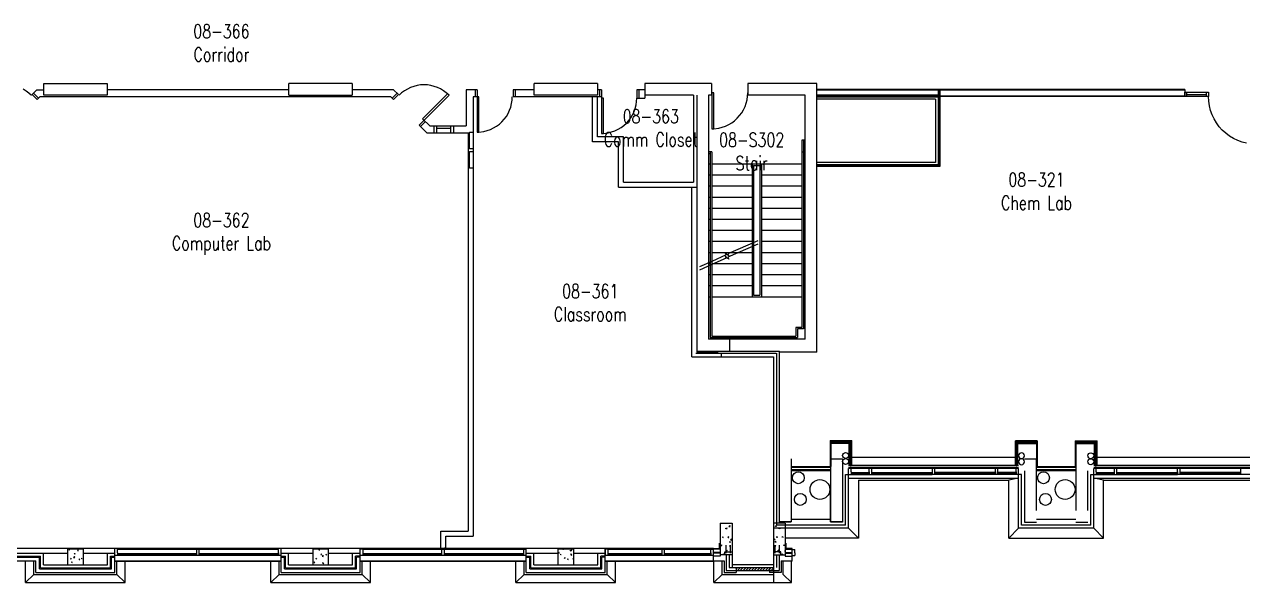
# Model space of a CAD drawing. Extents: x 11182 to 734459, y -1391328 to 152085.
# Drawn here: x 392811 to 423618, y -839649 to -825526 of the extents above; entities that cross this region are included whole.
import ezdxf
from ezdxf.enums import TextEntityAlignment as Align

# ---------------------------------------------------------------- set-up
doc = ezdxf.new("R2010")
doc.units = 0
doc.header["$LTSCALE"] = 500
doc.header["$MEASUREMENT"] = 0
for name, color, linetype in [('0_room_data', 7, 'CONTINUOUS'), ('1_Wall_Exist', 251, 'CONTINUOUS'), ('3_Text', 7, 'CONTINUOUS')]:
    doc.layers.add(name, color=color, linetype=linetype)
doc.styles.add('1_200', font='simplex.shx', dxfattribs={"width": 0.75, "height": 460})

# ---------------------------------------------------------------- blocks, each defined once
blk = doc.blocks.new('room_data')
at = {"layer": '3_Text', "style": '1_200', "width": 0.75}
for tag, p in [('ROOMNUM', (0, 0)), ('ROOMUSE', (0, -575))]:
    blk.add_attdef(tag, text='', height=345, dxfattribs=at).set_placement(p, align=Align.MIDDLE_CENTER)

msp = doc.modelspace()

# ---------------------------------------------------------------- linework, layer by layer
at = {"layer": '1_Wall_Exist'}
for p, q in [((393302, -827020), (394902, -827020)), ((393302, -827320), (393302, -827020)), ((394902, -827020), (394902, -827320)), ((401102, -827020), (399502, -827020)), ((399502, -827320), (399502, -827020)), ((401102, -827020), (401102, -827320)), ((402575, -827124), (402496, -827162)), ((402658, -827095), (402575, -827124)), ((402743, -827073), (402658, -827095)), ((402829, -827060), (402743, -827073)), ((402917, -827056), (402829, -827060)), ((403005, -827060), (402917, -827056)), ((403092, -827073), (403005, -827060)), ((403176, -827094), (403092, -827073)), ((403259, -827124), (403176, -827094)), ((403338, -827161), (403259, -827124)), ((405702, -827320), (405702, -827020)), ((407302, -827020), (405702, -827020)), ((407302, -827020), (407302, -827320)), ((408503, -827020), (408503, -827392)), ((410189, -827020), (408503, -827020)), ((410189, -827020), (410189, -827320)), ((412852, -827020), (411103, -827020)), ((411103, -827020), (411103, -827320)), ((412852, -833815), (412852, -827020)), ((392780, -827161), (392855, -827206)), ((392855, -827206), (392925, -827258)), ((392925, -827258), (392991, -827317)), ((393006, -827301), (393129, -827179)), ((393006, -827301), (393132, -827427)), ((393041, -827266), (393167, -827392)), ((393129, -827179), (393302, -827179)), ((393132, -827427), (393201, -827358)), ((402075, -827358), (393201, -827358)), ((394902, -827320), (393302, -827320)), ((399502, -827180), (394902, -827180)), ((399502, -827320), (401102, -827320)), ((402147, -827180), (401102, -827180)), ((402144, -827428), (402074, -827358)), ((402235, -827267), (402109, -827393)), ((402270, -827302), (402144, -827428)), ((402270, -827302), (402147, -827180)), ((402350, -827259), (402285, -827318)), ((402421, -827207), (402350, -827259)), ((402496, -827162), (402421, -827207)), ((403549, -827317), (402791, -828075)), ((403514, -827282), (402882, -827914)), ((403413, -827206), (403338, -827161)), ((403514, -827282), (403413, -827206)), ((403549, -827317), (403514, -827282)), ((404257, -827180), (403979, -827180)), ((403979, -827180), (403979, -828095)), ((404157, -827358), (404157, -838475)), ((404306, -827358), (404157, -827358)), ((404207, -827180), (404207, -827358)), ((404257, -827180), (404257, -828251)), ((404306, -828251), (404306, -827358)), ((405133, -827532), (405145, -827445)), ((405145, -827445), (405150, -827358)), ((405702, -827180), (405172, -827180)), ((405172, -827180), (405172, -827358)), ((407403, -827358), (405172, -827358)), ((405222, -827180), (405222, -827358)), ((407302, -827320), (405702, -827320)), ((407179, -828497), (407179, -827358)), ((407403, -827180), (407302, -827180)), ((407303, -828373), (407303, -827358)), ((407353, -827180), (407353, -827358)), ((407403, -827180), (407403, -828285)), ((407452, -827392), (407403, -827392)), ((407452, -828285), (407452, -827392)), ((408291, -827479), (408296, -827392)), ((408296, -827392), (408503, -827392)), ((408297, -827180), (408297, -827397)), ((408503, -827180), (408297, -827180)), ((408347, -827180), (408347, -827397)), ((409735, -827320), (408503, -827320)), ((409735, -827320), (409735, -829520)), ((409812, -827320), (409812, -833815)), ((410112, -827320), (410112, -833490)), ((410189, -827320), (410112, -827320)), ((410191, -827257), (410191, -828171)), ((410242, -827257), (410191, -827257)), ((410242, -828171), (410242, -827257)), ((411065, -827522), (411087, -827435)), ((411087, -827435), (411100, -827346)), ((411100, -827346), (411105, -827257)), ((412552, -827320), (411103, -827320)), ((412552, -833490), (412552, -827320)), ((422152, -827177), (412852, -827177)), ((422152, -827190), (412852, -827190)), ((415916, -827315), (412852, -827315)), ((415916, -827331), (412852, -827331)), ((422152, -827342), (412852, -827342)), ((422152, -827355), (412852, -827355)), ((412852, -827356), (415916, -827356)), ((415852, -827420), (412852, -827420)), ((415852, -827420), (415852, -829020)), ((415916, -827177), (415916, -829084)), ((415941, -827177), (415941, -829109)), ((415957, -827177), (415957, -829125)), ((422152, -827177), (422152, -827355)), ((422152, -827241), (422202, -827241)), ((422152, -827355), (422152, -827241)), ((422202, -827355), (422152, -827355)), ((422202, -827241), (422202, -827355)), ((422202, -827241), (422702, -827241)), ((422202, -827298), (422702, -827298)), ((422702, -827355), (422202, -827355)), ((422702, -827241), (422752, -827241)), ((422702, -827355), (422702, -827241)), ((422752, -827355), (422702, -827355)), ((422752, -827241), (422752, -827355)), ((422759, -827472), (422752, -827355)), ((405044, -827779), (405082, -827699)), ((405082, -827699), (405111, -827617)), ((405111, -827617), (405133, -827532)), ((408190, -827813), (408228, -827733)), ((408228, -827733), (408257, -827651)), ((408257, -827651), (408279, -827566)), ((408279, -827566), (408291, -827479)), ((410897, -827836), (410951, -827765)), ((410951, -827765), (410997, -827688)), ((410997, -827688), (411035, -827606)), ((411035, -827606), (411065, -827522)), ((422776, -827589), (422759, -827472)), ((422805, -827703), (422776, -827589)), ((422844, -827814), (422805, -827703)), ((402989, -828273), (402791, -828075)), ((402953, -827985), (402827, -828111)), ((402882, -827914), (403062, -828095)), ((404753, -828101), (404823, -828048)), ((404823, -828048), (404888, -827990)), ((404888, -827990), (404947, -827924)), ((404947, -827924), (404999, -827854)), ((404999, -827854), (405044, -827779)), ((407969, -828082), (408034, -828024)), ((408034, -828024), (408093, -827958)), ((408093, -827958), (408145, -827888)), ((408145, -827888), (408190, -827813)), ((410541, -828101), (410622, -828063)), ((410622, -828063), (410699, -828017)), ((410699, -828017), (410770, -827963)), ((410770, -827963), (410837, -827903)), ((410837, -827903), (410897, -827836)), ((422895, -827920), (422844, -827814)), ((422955, -828021), (422895, -827920)), ((423025, -828116), (422955, -828021)), ((402989, -828273), (404034, -828273)), ((403062, -828095), (403979, -828095)), ((403162, -828095), (403162, -828273)), ((403237, -828095), (403237, -828273)), ((403587, -828157), (403237, -828157)), ((403587, -828095), (403587, -828273)), ((403662, -828095), (403662, -828273)), ((404033, -828273), (404033, -838351)), ((404071, -828253), (404157, -828253)), ((404071, -828673), (404071, -828253)), ((404157, -828253), (404157, -828673)), ((404257, -828251), (404306, -828251)), ((404306, -828251), (404431, -828234)), ((404431, -828234), (404516, -828213)), ((404516, -828213), (404599, -828183)), ((404599, -828183), (404678, -828146)), ((404678, -828146), (404753, -828101)), ((407962, -828373), (407303, -828373)), ((407403, -828285), (407452, -828285)), ((407452, -828285), (407577, -828268)), ((407577, -828268), (407662, -828247)), ((407662, -828247), (407745, -828217)), ((407745, -828217), (407824, -828180)), ((407824, -828180), (407899, -828135)), ((407899, -828135), (407969, -828082)), ((407962, -829520), (407962, -828373)), ((410191, -828171), (410242, -828171)), ((410242, -828171), (410369, -828153)), ((410369, -828153), (410456, -828131)), ((410456, -828131), (410541, -828101)), ((423104, -828203), (423025, -828116)), ((423192, -828282), (423104, -828203)), ((423286, -828352), (423192, -828282)), ((423386, -828413), (423286, -828352)), ((404157, -828673), (404071, -828673)), ((407838, -828497), (407179, -828497)), ((407838, -829644), (407838, -828497)), ((412472, -828455), (412472, -833191)), ((412552, -828455), (412472, -828455)), ((412512, -828455), (412512, -833231)), ((412512, -828495), (412552, -828495)), ((423493, -828463), (423386, -828413)), ((423604, -828503), (423493, -828463)), ((423718, -828531), (423604, -828503)), ((404071, -828742), (404157, -828742)), ((404071, -829163), (404071, -828742)), ((404157, -828742), (404157, -829163)), ((410192, -828755), (410112, -828755)), ((410112, -828795), (410152, -828795)), ((410152, -828755), (410152, -833450)), ((410192, -828755), (410192, -833410)), ((412472, -828755), (412512, -828755)), ((404157, -829163), (404071, -829163)), ((410112, -829055), (410152, -829055)), ((410192, -829055), (412472, -829055)), ((411212, -829055), (411212, -832415)), ((411252, -829095), (411252, -832375)), ((411252, -829095), (411412, -829095)), ((411412, -829095), (411412, -832375)), ((411452, -829055), (411452, -832415)), ((412512, -829055), (412552, -829055)), ((415852, -829020), (412852, -829020)), ((415916, -829084), (412852, -829084)), ((415941, -829109), (412852, -829109)), ((415957, -829125), (412852, -829125)), ((407962, -829520), (409735, -829520)), ((410112, -829335), (410152, -829335)), ((410112, -829615), (410152, -829615)), ((410192, -829335), (411212, -829335)), ((410192, -829615), (411212, -829615)), ((411452, -829335), (412472, -829335)), ((411452, -829615), (412472, -829615)), ((412512, -829335), (412552, -829335)), ((412512, -829615), (412552, -829615)), ((407838, -829644), (409812, -829644)), ((409687, -833940), (409687, -829644)), ((410112, -829895), (410152, -829895)), ((410192, -829895), (411212, -829895)), ((411452, -829895), (412472, -829895)), ((412512, -829895), (412552, -829895)), ((410112, -830175), (410152, -830175)), ((410192, -830175), (411212, -830175)), ((411452, -830175), (412472, -830175)), ((412512, -830175), (412552, -830175)), ((410112, -830455), (410152, -830455)), ((410192, -830455), (411212, -830455)), ((411452, -830455), (412472, -830455)), ((412512, -830455), (412552, -830455)), ((410112, -830735), (410152, -830735)), ((410192, -830735), (411212, -830735)), ((411452, -830735), (412472, -830735)), ((412512, -830735), (412552, -830735)), ((410112, -831015), (410152, -831015)), ((410192, -831015), (411212, -831015)), ((411358, -831005), (410603, -831332)), ((411358, -831087), (410603, -831415)), ((411452, -831015), (412472, -831015)), ((412512, -831015), (412552, -831015)), ((410112, -831295), (410152, -831295)), ((410192, -831295), (411212, -831295)), ((410555, -831360), (410192, -831522)), ((410555, -831443), (410192, -831605)), ((410628, -831381), (410533, -831314)), ((410533, -831314), (410555, -831360)), ((410628, -831464), (410533, -831397)), ((410533, -831397), (410555, -831443)), ((410603, -831332), (410628, -831381)), ((410603, -831415), (410628, -831464)), ((411452, -831295), (412472, -831295)), ((412512, -831295), (412552, -831295)), ((410192, -831522), (409887, -831658)), ((410192, -831605), (409887, -831741)), ((410112, -831575), (410152, -831575)), ((410192, -831575), (411212, -831575)), ((411454, -831575), (412472, -831575)), ((412512, -831575), (412552, -831575)), ((410112, -831855), (410152, -831855)), ((410192, -831855), (411212, -831855)), ((411452, -831855), (412472, -831855)), ((412512, -831855), (412552, -831855)), ((410112, -832135), (410152, -832135)), ((410192, -832135), (411212, -832135)), ((411252, -832375), (411412, -832375)), ((411452, -832135), (412472, -832135)), ((412512, -832135), (412552, -832135)), ((410112, -832415), (410152, -832415)), ((410192, -832415), (412472, -832415)), ((412512, -832415), (412552, -832415)), ((412321, -833191), (412321, -833410)), ((412472, -833191), (412321, -833191)), ((412361, -833231), (412361, -833450)), ((412512, -833231), (412361, -833231)), ((412552, -833490), (410112, -833490)), ((410152, -833450), (412361, -833450)), ((410192, -833410), (412321, -833410)), ((410652, -833790), (410652, -833490)), ((409787, -833840), (411822, -833840)), ((409812, -833790), (411906, -833790)), ((410353, -833815), (409812, -833815)), ((410437, -833940), (410437, -833840)), ((411827, -833840), (411827, -838197)), ((411902, -833790), (411902, -838122)), ((411915, -833815), (411904, -833803)), ((412852, -833815), (411904, -833815)), ((411906, -833790), (411906, -833790)), ((409687, -833940), (411752, -833940)), ((411752, -833940), (411752, -839649)), ((413184, -836056), (413735, -836056)), ((413184, -836056), (413184, -836710)), ((413203, -836075), (413716, -836075)), ((413203, -836075), (413203, -836710)), ((413203, -836097), (413203, -836075)), ((413244, -836075), (413203, -836075)), ((413205, -836094), (413205, -836077)), ((413241, -836077), (413205, -836077)), ((413241, -836094), (413241, -836077)), ((413244, -836097), (413244, -836075)), ((413675, -836097), (413675, -836075)), ((413716, -836075), (413675, -836075)), ((413677, -836094), (413677, -836077)), ((413713, -836077), (413677, -836077)), ((413713, -836094), (413713, -836077)), ((413716, -836683), (413716, -836075)), ((413716, -836138), (413716, -836075)), ((413735, -836683), (413735, -836056)), ((418422, -836062), (417870, -836062)), ((417870, -836690), (417870, -836062)), ((417889, -836690), (417889, -836081)), ((418403, -836081), (417889, -836081)), ((417889, -836144), (417889, -836081)), ((417931, -836081), (417889, -836081)), ((417892, -836100), (417892, -836084)), ((417928, -836084), (417892, -836084)), ((417928, -836100), (417928, -836084)), ((417931, -836103), (417931, -836081)), ((418403, -836081), (418361, -836081)), ((418361, -836103), (418361, -836081)), ((418400, -836084), (418364, -836084)), ((418364, -836100), (418364, -836084)), ((418400, -836100), (418400, -836084)), ((418403, -836081), (418403, -836717)), ((418403, -836103), (418403, -836081)), ((418422, -836062), (418422, -836717)), ((419384, -836062), (419935, -836062)), ((419384, -836062), (419384, -836717)), ((419403, -836081), (419916, -836081)), ((419403, -836081), (419403, -836717)), ((419403, -836103), (419403, -836081)), ((419444, -836081), (419403, -836081)), ((419405, -836100), (419405, -836084)), ((419441, -836084), (419405, -836084)), ((419441, -836100), (419441, -836084)), ((419444, -836103), (419444, -836081)), ((419875, -836103), (419875, -836081)), ((419916, -836081), (419875, -836081)), ((419877, -836100), (419877, -836084)), ((419913, -836084), (419877, -836084)), ((419913, -836100), (419913, -836084)), ((419916, -836690), (419916, -836081)), ((419916, -836144), (419916, -836081)), ((419935, -836690), (419935, -836062)), ((413212, -836097), (413203, -836097)), ((413203, -836119), (413694, -836119)), ((413209, -836094), (413205, -836094)), ((413209, -836090), (413209, -836094)), ((413212, -836090), (413209, -836090)), ((413212, -836090), (413212, -836097)), ((413212, -836097), (413694, -836097)), ((413234, -836090), (413234, -836097)), ((413237, -836090), (413234, -836090)), ((413234, -836097), (413244, -836097)), ((413237, -836090), (413237, -836094)), ((413237, -836094), (413241, -836094)), ((413672, -836683), (413672, -836097)), ((413684, -836097), (413675, -836097)), ((413681, -836094), (413677, -836094)), ((413684, -836090), (413681, -836090)), ((413681, -836090), (413681, -836094)), ((413684, -836090), (413684, -836097)), ((413694, -836683), (413694, -836097)), ((413694, -836106), (413694, -836097)), ((413694, -836097), (413716, -836097)), ((413701, -836106), (413694, -836106)), ((413694, -836129), (413694, -836138)), ((413701, -836129), (413694, -836129)), ((413694, -836138), (413716, -836138)), ((413696, -836100), (413713, -836100)), ((413696, -836104), (413696, -836100)), ((413701, -836104), (413696, -836104)), ((413696, -836131), (413696, -836135)), ((413701, -836131), (413696, -836131)), ((413696, -836135), (413713, -836135)), ((413701, -836106), (413701, -836104)), ((413701, -836131), (413701, -836129)), ((413706, -836090), (413706, -836097)), ((413709, -836090), (413706, -836090)), ((413709, -836090), (413709, -836094)), ((413709, -836094), (413713, -836094)), ((413713, -836135), (413713, -836100)), ((417911, -836103), (417889, -836103)), ((417889, -836125), (418403, -836125)), ((417911, -836144), (417889, -836144)), ((417896, -836100), (417892, -836100)), ((417909, -836106), (417892, -836106)), ((417892, -836142), (417892, -836106)), ((417909, -836142), (417892, -836142)), ((417899, -836096), (417896, -836096)), ((417896, -836096), (417896, -836100)), ((417899, -836096), (417899, -836103)), ((417899, -836103), (418393, -836103)), ((417904, -836110), (417909, -836110)), ((417904, -836113), (417904, -836110)), ((417904, -836113), (417911, -836113)), ((417904, -836135), (417911, -836135)), ((417904, -836138), (417904, -836135)), ((417904, -836138), (417909, -836138)), ((417909, -836110), (417909, -836106)), ((417909, -836138), (417909, -836142)), ((417911, -836690), (417911, -836103)), ((417911, -836113), (417911, -836103)), ((417911, -836135), (417911, -836144)), ((417921, -836096), (417921, -836103)), ((417924, -836096), (417921, -836096)), ((417921, -836103), (417931, -836103)), ((417924, -836096), (417924, -836100)), ((417924, -836100), (417928, -836100)), ((417933, -836690), (417933, -836103)), ((418371, -836103), (418361, -836103)), ((418368, -836100), (418364, -836100)), ((418368, -836096), (418368, -836100)), ((418371, -836096), (418368, -836096)), ((418371, -836096), (418371, -836103)), ((418393, -836096), (418393, -836103)), ((418396, -836096), (418393, -836096)), ((418393, -836103), (418403, -836103)), ((418396, -836096), (418396, -836100)), ((418396, -836100), (418400, -836100)), ((419412, -836103), (419403, -836103)), ((419403, -836125), (419894, -836125)), ((419409, -836100), (419405, -836100)), ((419409, -836096), (419409, -836100)), ((419412, -836096), (419409, -836096)), ((419412, -836096), (419412, -836103)), ((419412, -836103), (419894, -836103)), ((419434, -836096), (419434, -836103)), ((419437, -836096), (419434, -836096)), ((419434, -836103), (419444, -836103)), ((419437, -836096), (419437, -836100)), ((419437, -836100), (419441, -836100)), ((419872, -836690), (419872, -836103)), ((419884, -836103), (419875, -836103)), ((419881, -836100), (419877, -836100)), ((419881, -836096), (419881, -836100)), ((419884, -836096), (419881, -836096)), ((419884, -836096), (419884, -836103)), ((419894, -836690), (419894, -836103)), ((419894, -836103), (419916, -836103)), ((419894, -836113), (419894, -836103)), ((419901, -836113), (419894, -836113)), ((419894, -836135), (419894, -836144)), ((419901, -836135), (419894, -836135)), ((419894, -836144), (419916, -836144)), ((419896, -836106), (419913, -836106)), ((419896, -836110), (419896, -836106)), ((419901, -836110), (419896, -836110)), ((419901, -836138), (419896, -836138)), ((419896, -836138), (419896, -836142)), ((419896, -836142), (419913, -836142)), ((419901, -836113), (419901, -836110)), ((419901, -836138), (419901, -836135)), ((419906, -836096), (419906, -836103)), ((419909, -836096), (419906, -836096)), ((419909, -836096), (419909, -836100)), ((419909, -836100), (419913, -836100)), ((419913, -836142), (419913, -836106)), ((412203, -836515), (412203, -838108)), ((413199, -838110), (413202, -836515)), ((413202, -838122), (413202, -836515)), ((413202, -836515), (413502, -836515)), ((413502, -836522), (413202, -836522)), ((413502, -836515), (413499, -838110)), ((413502, -836522), (413502, -838122)), ((413652, -836676), (417952, -836676)), ((413694, -836642), (413716, -836642)), ((413694, -836652), (413694, -836642)), ((413701, -836652), (413694, -836652)), ((413694, -836674), (413694, -836683)), ((413701, -836674), (413694, -836674)), ((413694, -836683), (413716, -836683)), ((413696, -836645), (413713, -836645)), ((413696, -836649), (413696, -836645)), ((413701, -836649), (413696, -836649)), ((413701, -836676), (413696, -836676)), ((413696, -836676), (413696, -836681)), ((413696, -836681), (413713, -836681)), ((413701, -836652), (413701, -836649)), ((413701, -836676), (413701, -836674)), ((413713, -836681), (413713, -836645)), ((413716, -836683), (413716, -836642)), ((413735, -836478), (417870, -836478)), ((417911, -836648), (417889, -836648)), ((417889, -836690), (417889, -836648)), ((417911, -836690), (417889, -836690)), ((417909, -836651), (417892, -836651)), ((417892, -836687), (417892, -836651)), ((417909, -836687), (417892, -836687)), ((417904, -836658), (417904, -836655)), ((417904, -836655), (417909, -836655)), ((417904, -836658), (417911, -836658)), ((417904, -836680), (417911, -836680)), ((417904, -836683), (417904, -836680)), ((417904, -836683), (417909, -836683)), ((417909, -836655), (417909, -836651)), ((417909, -836683), (417909, -836687)), ((417911, -836658), (417911, -836648)), ((417911, -836680), (417911, -836690)), ((418402, -836522), (418102, -836522)), ((418402, -837822), (418402, -836522)), ((419402, -836522), (419402, -837822)), ((419852, -836676), (424152, -836676)), ((419894, -836658), (419894, -836648)), ((419894, -836648), (419916, -836648)), ((419901, -836658), (419894, -836658)), ((419901, -836680), (419894, -836680)), ((419894, -836680), (419894, -836690)), ((419894, -836690), (419916, -836690)), ((419896, -836651), (419913, -836651)), ((419896, -836655), (419896, -836651)), ((419901, -836655), (419896, -836655)), ((419901, -836683), (419896, -836683)), ((419896, -836683), (419896, -836687)), ((419896, -836687), (419913, -836687)), ((419901, -836658), (419901, -836655)), ((419901, -836683), (419901, -836680)), ((419913, -836687), (419913, -836651)), ((419916, -836690), (419916, -836648)), ((419935, -836478), (424070, -836478)), ((413202, -836717), (412202, -836717)), ((413202, -836733), (412202, -836733)), ((413202, -836797), (412202, -836797)), ((413202, -836822), (412202, -836822)), ((413577, -838197), (413577, -836912)), ((413577, -836912), (415768, -836912)), ((417952, -836733), (413652, -836733)), ((413652, -838272), (413652, -836760)), ((415771, -836760), (413652, -836760)), ((413652, -837010), (417952, -837010)), ((413716, -836849), (413716, -836760)), ((413716, -836849), (413718, -836849)), ((413716, -836862), (414171, -836862)), ((413716, -836887), (414171, -836887)), ((413718, -836849), (413718, -836912)), ((413718, -836849), (413721, -836862)), ((413721, -836887), (413718, -836900)), ((414171, -836849), (414169, -836862)), ((414169, -836887), (414171, -836900)), ((414171, -836849), (414171, -836912)), ((414174, -836849), (414171, -836849)), ((414174, -836849), (414174, -836760)), ((414237, -836912), (414237, -836760)), ((414237, -836862), (415768, -836862)), ((414237, -836887), (415768, -836887)), ((415768, -836849), (415766, -836862)), ((415766, -836887), (415768, -836900)), ((415768, -836849), (415768, -836912)), ((415771, -836849), (415768, -836849)), ((415834, -836912), (415768, -836912)), ((417952, -836760), (415771, -836760)), ((415771, -836849), (415771, -836760)), ((415834, -836912), (415834, -836760)), ((417365, -836862), (415837, -836862)), ((417365, -836887), (415837, -836887)), ((418027, -836912), (415837, -836912)), ((417365, -836849), (417363, -836862)), ((417363, -836887), (417365, -836900)), ((417365, -836849), (417365, -836912)), ((417368, -836849), (417365, -836849)), ((417368, -836849), (417368, -836760)), ((417431, -836912), (417431, -836760)), ((417887, -836862), (417431, -836862)), ((417887, -836887), (417431, -836887)), ((417952, -837010), (417702, -837060)), ((417887, -836849), (417884, -836862)), ((417884, -836887), (417887, -836900)), ((417887, -836849), (417887, -836912)), ((417889, -836849), (417887, -836849)), ((417889, -836849), (417889, -836760)), ((417952, -838272), (417952, -836760)), ((418027, -838197), (418027, -836912)), ((418102, -836822), (418102, -838122)), ((419402, -836717), (418402, -836717)), ((419402, -836733), (418402, -836733)), ((419402, -836797), (418402, -836797)), ((419402, -836822), (418402, -836822)), ((419702, -837822), (419702, -836822)), ((419777, -838197), (419777, -836912)), ((419777, -836912), (421968, -836912)), ((424152, -836733), (419852, -836733)), ((419852, -838272), (419852, -836760)), ((421971, -836760), (419852, -836760)), ((420102, -837060), (419852, -837010)), ((419852, -837010), (424152, -837010)), ((419916, -836849), (419916, -836760)), ((419916, -836849), (419918, -836849)), ((419916, -836862), (420371, -836862)), ((419916, -836887), (420371, -836887)), ((419918, -836849), (419918, -836912)), ((419918, -836849), (419921, -836862)), ((419921, -836887), (419918, -836900)), ((420371, -836849), (420369, -836862)), ((420369, -836887), (420371, -836900)), ((420371, -836849), (420371, -836912)), ((420374, -836849), (420371, -836849)), ((420374, -836849), (420374, -836760)), ((420437, -836912), (420437, -836760)), ((420437, -836862), (421968, -836862)), ((420437, -836887), (421968, -836887)), ((421968, -836849), (421966, -836862)), ((421966, -836887), (421968, -836900)), ((421968, -836849), (421968, -836912)), ((421971, -836849), (421968, -836849)), ((422034, -836912), (421968, -836912)), ((424152, -836760), (421971, -836760)), ((421971, -836849), (421971, -836760)), ((422034, -836912), (422034, -836760)), ((423565, -836862), (422037, -836862)), ((423565, -836887), (422037, -836887)), ((424227, -836912), (422037, -836912)), ((423565, -836849), (423563, -836862)), ((423563, -836887), (423565, -836900)), ((423565, -836849), (423565, -836912)), ((423568, -836849), (423565, -836849)), ((423568, -836849), (423568, -836760)), ((413902, -837060), (417702, -837060)), ((413902, -837060), (413902, -838522)), ((417702, -838522), (417702, -837060)), ((420102, -838522), (420102, -837060)), ((420102, -837060), (423902, -837060)), ((410409, -838146), (410409, -838980)), ((410409, -838146), (410709, -838146)), ((410629, -838226), (410652, -838201)), ((410629, -838226), (410656, -838230)), ((410656, -838230), (410652, -838201)), ((410709, -838146), (410709, -839264)), ((412052, -838146), (411752, -838146)), ((411806, -838230), (411810, -838201)), ((411833, -838226), (411806, -838230)), ((411833, -838226), (411810, -838201)), ((413577, -838197), (411827, -838197)), ((412203, -838108), (411902, -838108)), ((412202, -838122), (411902, -838122)), ((412052, -838146), (412052, -838980)), ((412202, -838047), (413202, -838047)), ((413499, -838110), (413199, -838110)), ((413502, -838122), (413202, -838122)), ((419777, -838197), (418027, -838197)), ((418102, -838122), (418402, -838122)), ((418402, -838047), (419402, -838047)), ((419402, -838122), (419702, -838122)), ((403343, -838780), (403343, -838351)), ((403343, -838351), (404033, -838351)), ((403467, -838780), (403467, -838475)), ((403467, -838475), (404157, -838475)), ((410464, -838500), (410485, -838492)), ((410464, -838500), (410479, -838510)), ((410479, -838510), (410485, -838491)), ((410537, -838282), (410558, -838274)), ((410537, -838282), (410552, -838292)), ((410552, -838292), (410558, -838274)), ((410563, -838277), (410577, -838260)), ((410563, -838277), (410581, -838279)), ((410580, -838279), (410577, -838260)), ((410604, -838503), (410619, -838486)), ((410604, -838503), (410622, -838505)), ((410622, -838505), (410619, -838486)), ((410669, -838568), (410692, -838543)), ((410695, -838572), (410692, -838543)), ((413652, -838272), (411752, -838272)), ((411767, -838572), (411770, -838543)), ((411793, -838568), (411770, -838543)), ((411840, -838505), (411843, -838486)), ((411858, -838503), (411840, -838505)), ((411858, -838503), (411843, -838486)), ((411881, -838279), (411885, -838260)), ((411899, -838277), (411881, -838279)), ((411899, -838277), (411885, -838260)), ((411924, -838282), (411903, -838274)), ((411910, -838292), (411903, -838274)), ((411924, -838282), (411909, -838292)), ((411983, -838510), (411976, -838491)), ((411997, -838500), (411976, -838492)), ((411997, -838500), (411982, -838510)), ((413902, -838522), (412052, -838522)), ((413902, -838522), (413652, -838272)), ((417952, -838272), (417702, -838522)), ((417702, -838522), (420102, -838522)), ((419852, -838272), (417952, -838272)), ((420102, -838522), (419852, -838272)), ((391379, -838781), (407502, -838781)), ((394303, -838799), (393903, -838799)), ((393903, -838799), (393903, -839199)), ((393903, -838800), (393910, -838805)), ((393910, -838805), (393912, -838799)), ((393938, -838821), (393953, -838804)), ((393938, -838821), (393956, -838823)), ((393956, -838823), (393953, -838804)), ((394153, -838840), (394168, -838823)), ((394153, -838840), (394171, -838842)), ((394171, -838841), (394168, -838823)), ((394303, -839199), (394303, -838799)), ((395102, -839389), (395102, -838781)), ((395166, -838895), (395166, -838806)), ((395166, -838806), (399239, -838807)), ((397170, -838958), (397170, -838806)), ((397233, -838958), (397233, -838806)), ((399239, -838895), (399239, -838807)), ((399302, -839389), (399302, -838781)), ((400503, -838799), (400103, -838799)), ((400103, -838799), (400103, -839199)), ((400256, -838817), (400277, -838809)), ((400256, -838817), (400271, -838827)), ((400271, -838827), (400277, -838809)), ((400503, -839199), (400503, -838799)), ((401302, -838775), (405503, -838775)), ((401302, -839389), (401302, -838781)), ((401368, -838806), (401302, -838806)), ((401366, -838806), (405440, -838806)), ((401368, -838806), (401368, -838958)), ((403343, -838780), (403370, -838780)), ((403370, -838958), (403370, -838780)), ((403467, -838780), (403433, -838780)), ((403433, -838958), (403433, -838780)), ((405439, -838895), (405439, -838807)), ((405503, -838807), (405439, -838807)), ((405502, -839389), (405502, -838781)), ((405503, -838781), (405503, -838775)), ((406703, -838799), (406303, -838799)), ((406303, -838799), (406303, -839199)), ((406426, -838804), (406429, -838799)), ((406426, -838804), (406443, -838805)), ((406443, -838805), (406442, -838799)), ((406617, -838839), (406638, -838831)), ((406617, -838839), (406632, -838849)), ((406632, -838849), (406638, -838831)), ((406641, -838822), (406655, -838805)), ((406641, -838822), (406659, -838824)), ((406659, -838824), (406655, -838805)), ((406703, -839199), (406703, -838799)), ((407502, -839389), (407502, -838781)), ((407503, -838775), (407503, -838781)), ((407503, -838775), (410235, -838775)), ((407503, -838781), (410235, -838781)), ((407503, -838958), (407503, -838806)), ((407569, -838806), (407503, -838806)), ((407566, -838806), (410171, -838806)), ((407569, -838806), (407569, -838958)), ((408937, -838958), (408937, -838806)), ((409000, -838958), (409000, -838806)), ((410171, -838895), (410171, -838807)), ((410234, -838807), (410171, -838807)), ((410234, -839095), (410234, -838783)), ((410234, -838783), (410385, -838783)), ((410401, -838799), (410234, -838799)), ((410235, -838781), (410235, -838775)), ((410385, -838783), (410385, -838649)), ((410401, -838799), (410401, -838649)), ((410409, -838710), (410412, -838709)), ((410409, -838718), (410412, -838709)), ((410409, -838838), (410412, -838835)), ((410415, -838864), (410412, -838835)), ((410431, -838710), (410445, -838693)), ((410431, -838710), (410449, -838712)), ((410449, -838711), (410445, -838693)), ((410556, -838901), (410556, -838705)), ((410571, -838838), (410592, -838830)), ((410571, -838838), (410585, -838848)), ((410585, -838848), (410592, -838830)), ((410644, -838620), (410665, -838612)), ((410644, -838620), (410658, -838630)), ((410646, -838729), (410660, -838712)), ((410646, -838729), (410664, -838730)), ((410658, -838630), (410665, -838612)), ((410664, -838730), (410660, -838711)), ((410666, -838901), (410666, -838705)), ((410669, -838568), (410695, -838572)), ((411793, -838568), (411767, -838572)), ((411796, -838901), (411796, -838705)), ((411818, -838620), (411797, -838612)), ((411803, -838630), (411797, -838612)), ((411798, -838730), (411802, -838711)), ((411816, -838729), (411798, -838730)), ((411816, -838729), (411802, -838712)), ((411818, -838620), (411803, -838630)), ((411891, -838838), (411870, -838830)), ((411876, -838848), (411870, -838830)), ((411891, -838838), (411876, -838848)), ((411906, -838901), (411906, -838705)), ((412013, -838711), (412017, -838693)), ((412031, -838710), (412013, -838712)), ((412031, -838710), (412017, -838693)), ((412047, -838864), (412050, -838835)), ((412052, -838710), (412049, -838709)), ((412052, -838718), (412049, -838709)), ((412052, -838838), (412050, -838835)), ((412060, -838799), (412060, -838649)), ((412060, -838799), (412228, -838799)), ((412076, -838783), (412076, -838649)), ((412228, -838783), (412076, -838783)), ((412227, -838781), (412227, -838775)), ((412228, -839095), (412228, -838783)), ((412228, -838807), (412291, -838807)), ((412291, -838895), (412291, -838807)), ((390812, -839095), (393102, -839095)), ((390902, -839005), (393192, -839005)), ((390927, -838980), (393217, -838980)), ((391302, -838905), (393903, -838905)), ((392842, -839649), (392842, -839095)), ((393052, -839439), (393052, -839095)), ((393102, -839389), (393102, -839095)), ((393192, -839299), (393192, -839005)), ((393217, -839274), (393217, -838980)), ((393292, -839199), (393292, -838905)), ((393980, -839047), (393994, -839030)), ((393980, -839047), (393998, -839048)), ((393998, -839048), (393994, -839029)), ((394001, -839133), (394022, -839125)), ((394001, -839133), (394016, -839143)), ((394016, -839143), (394022, -839125)), ((394057, -839013), (394081, -838988)), ((394057, -839013), (394084, -839017)), ((394074, -838916), (394095, -838908)), ((394074, -838916), (394089, -838926)), ((394084, -839017), (394081, -838988)), ((394089, -838926), (394095, -838908)), ((394195, -839066), (394209, -839048)), ((394195, -839066), (394213, -839067)), ((394213, -839067), (394209, -839048)), ((394253, -839037), (394274, -839029)), ((394253, -839037), (394268, -839047)), ((394268, -839047), (394274, -839028)), ((394302, -838905), (395102, -838905)), ((394912, -839199), (394912, -838905)), ((394987, -839274), (394987, -838980)), ((394987, -838980), (395102, -838980)), ((395012, -839299), (395012, -839005)), ((395012, -839005), (395102, -839005)), ((395102, -838958), (399237, -838958)), ((395102, -839095), (399303, -839095)), ((395102, -839105), (399303, -839105)), ((395152, -839439), (395152, -839105)), ((395166, -838895), (395168, -838895)), ((395168, -838895), (395168, -838958)), ((395168, -838908), (397170, -838908)), ((395168, -838933), (397170, -838933)), ((395362, -839649), (395362, -839105)), ((397233, -838908), (399236, -838908)), ((397233, -838933), (399236, -838933)), ((399042, -839649), (399042, -839105)), ((399237, -838895), (399237, -838959)), ((399239, -838895), (399237, -838895)), ((399303, -838959), (399237, -838959)), ((399252, -839439), (399252, -839105)), ((399302, -838905), (400103, -838905)), ((399302, -838980), (399417, -838980)), ((399302, -839005), (399392, -839005)), ((399392, -839299), (399392, -839005)), ((399417, -839274), (399417, -838980)), ((399492, -839199), (399492, -838905)), ((400103, -838907), (400110, -838899)), ((400103, -838916), (400113, -838917)), ((400113, -838917), (400110, -838898)), ((400137, -839141), (400151, -839124)), ((400137, -839141), (400155, -839143)), ((400155, -839143), (400151, -839124)), ((400183, -839035), (400204, -839027)), ((400183, -839035), (400198, -839045)), ((400198, -839045), (400204, -839026)), ((400310, -838935), (400325, -838917)), ((400310, -838935), (400328, -838936)), ((400328, -838936), (400325, -838917)), ((400342, -838980), (400365, -838956)), ((400342, -838980), (400368, -838984)), ((400352, -839160), (400366, -839143)), ((400352, -839160), (400370, -839162)), ((400362, -839155), (400383, -839147)), ((400362, -839155), (400377, -839166)), ((400368, -838984), (400365, -838956)), ((400370, -839162), (400366, -839143)), ((400377, -839165), (400383, -839147)), ((400435, -838938), (400456, -838930)), ((400435, -838938), (400450, -838948)), ((400450, -838948), (400456, -838930)), ((400502, -838905), (401302, -838905)), ((401112, -839199), (401112, -838905)), ((401187, -839274), (401187, -838980)), ((401302, -838980), (401187, -838980)), ((401212, -839299), (401212, -839005)), ((401302, -839005), (401212, -839005)), ((401302, -838958), (405437, -838958)), ((401302, -838958), (401368, -838958)), ((401302, -839095), (405503, -839095)), ((401302, -839105), (405503, -839105)), ((401352, -839439), (401352, -839105)), ((401369, -838908), (403370, -838908)), ((401369, -838933), (403370, -838933)), ((401562, -839649), (401562, -839105)), ((403433, -838908), (405438, -838908)), ((403433, -838933), (405438, -838933)), ((405242, -839649), (405242, -839105)), ((405437, -838895), (405437, -838959)), ((405439, -838895), (405437, -838895)), ((405503, -838959), (405437, -838959)), ((405452, -839439), (405452, -839105)), ((405502, -838905), (406303, -838905)), ((405502, -838980), (405617, -838980)), ((405502, -839005), (405592, -839005)), ((405592, -839299), (405592, -839005)), ((405617, -839274), (405617, -838980)), ((405692, -839199), (405692, -838905)), ((406303, -839150), (406313, -839145)), ((406303, -839161), (406307, -839164)), ((406306, -838898), (406329, -838874)), ((406306, -838898), (406332, -838902)), ((406307, -839163), (406313, -839145)), ((406332, -838902), (406329, -838874)), ((406365, -838936), (406386, -838928)), ((406365, -838936), (406380, -838946)), ((406380, -838946), (406386, -838928)), ((406467, -839029), (406482, -839012)), ((406467, -839029), (406485, -839031)), ((406485, -839031), (406482, -839012)), ((406544, -839057), (406565, -839049)), ((406544, -839057), (406559, -839067)), ((406559, -839067), (406565, -839049)), ((406626, -838948), (406649, -838923)), ((406626, -838948), (406652, -838952)), ((406652, -838952), (406649, -838923)), ((406682, -839048), (406697, -839031)), ((406682, -839048), (406700, -839050)), ((406700, -839049), (406697, -839031)), ((406702, -838905), (407502, -838905)), ((407312, -839199), (407312, -838905)), ((407387, -839274), (407387, -838980)), ((407502, -838980), (407387, -838980)), ((407412, -839299), (407412, -839005)), ((407502, -839005), (407412, -839005)), ((407503, -838958), (410168, -838958)), ((407503, -838958), (407569, -838958)), ((407503, -839095), (410509, -839095)), ((407503, -839105), (410235, -839105)), ((407552, -839439), (407552, -839105)), ((407569, -838908), (408937, -838908)), ((407569, -838933), (408937, -838933)), ((407762, -839649), (407762, -839105)), ((409000, -838908), (410169, -838908)), ((409000, -838933), (410169, -838933)), ((410168, -838895), (410168, -838959)), ((410171, -838895), (410168, -838895)), ((410234, -838959), (410168, -838959)), ((410409, -838889), (410234, -838889)), ((410409, -838905), (410234, -838905)), ((410409, -838980), (410234, -838980)), ((410235, -839105), (410234, -839095)), ((410249, -839649), (410249, -839095)), ((410409, -838863), (410415, -838864)), ((410709, -838946), (410409, -838946)), ((410459, -839439), (410459, -839095)), ((410472, -838936), (410487, -838918)), ((410472, -838936), (410490, -838937)), ((410490, -838937), (410487, -838918)), ((410509, -839095), (410509, -839389)), ((410520, -838946), (410520, -838871)), ((410520, -838871), (410709, -838871)), ((410559, -838946), (410559, -839339)), ((410634, -838946), (410634, -839264)), ((410694, -838946), (410702, -838937)), ((410704, -838946), (410702, -838937)), ((410708, -838909), (410709, -838908)), ((410708, -838909), (410709, -838910)), ((411942, -838871), (411752, -838871)), ((411753, -838909), (411752, -838908)), ((411753, -838909), (411752, -838910)), ((411752, -838946), (412052, -838946)), ((411758, -838946), (411760, -838937)), ((411768, -838946), (411760, -838937)), ((411827, -838946), (411827, -839264)), ((411902, -838946), (411902, -839339)), ((411942, -838946), (411942, -838871)), ((411952, -839095), (412228, -839095)), ((411952, -839095), (411952, -839389)), ((411972, -838937), (411975, -838918)), ((411990, -838936), (411972, -838937)), ((411990, -838936), (411975, -838918)), ((412002, -839439), (412002, -839095)), ((412052, -838863), (412047, -838864)), ((412052, -838889), (412228, -838889)), ((412052, -838905), (412228, -838905)), ((412052, -838980), (412228, -838980)), ((412212, -839649), (412212, -839095)), ((412227, -839105), (412228, -839095)), ((412228, -838959), (412293, -838959)), ((412291, -838895), (412293, -838895)), ((412293, -838895), (412293, -838959)), ((392842, -839649), (393052, -839439)), ((393052, -839439), (395152, -839439)), ((393102, -839389), (395102, -839389)), ((393192, -839299), (395012, -839299)), ((393217, -839274), (394987, -839274)), ((393292, -839199), (394912, -839199)), ((393903, -839199), (394303, -839199)), ((395362, -839649), (395152, -839439)), ((399042, -839649), (399252, -839439)), ((399252, -839439), (401352, -839439)), ((399302, -839389), (401302, -839389)), ((399392, -839299), (401212, -839299)), ((399417, -839274), (401187, -839274)), ((399492, -839199), (401112, -839199)), ((400103, -839199), (400503, -839199)), ((401562, -839649), (401352, -839439)), ((405242, -839649), (405452, -839439)), ((405452, -839439), (407552, -839439)), ((405502, -839389), (407502, -839389)), ((405592, -839299), (407412, -839299)), ((405617, -839274), (407387, -839274)), ((405692, -839199), (407312, -839199)), ((406303, -839199), (406703, -839199)), ((407762, -839649), (407552, -839439)), ((410249, -839649), (410459, -839439)), ((410459, -839439), (411752, -839439)), ((410509, -839389), (410808, -839389)), ((410559, -839339), (411902, -839339)), ((410634, -839264), (411752, -839264)), ((410709, -839189), (411752, -839189)), ((410808, -839264), (410808, -839389)), ((410808, -839304), (410848, -839264)), ((410844, -839339), (410919, -839264)), ((410914, -839339), (410989, -839264)), ((410985, -839339), (411060, -839264)), ((411056, -839339), (411131, -839264)), ((411126, -839339), (411201, -839264)), ((411197, -839339), (411272, -839264)), ((411268, -839339), (411343, -839264)), ((411339, -839339), (411414, -839264)), ((411409, -839339), (411484, -839264)), ((411480, -839339), (411555, -839264)), ((411551, -839339), (411626, -839264)), ((411621, -839339), (411696, -839264)), ((411654, -839264), (411654, -839389)), ((411952, -839389), (411654, -839389)), ((411692, -839339), (411752, -839279)), ((412212, -839649), (412002, -839439)), ((392842, -839649), (395362, -839649)), ((399042, -839649), (401562, -839649)), ((405242, -839649), (407762, -839649)), ((410249, -839649), (412212, -839649))]:
    msp.add_line(p, q, dxfattribs=at)
for centre, radius in [((413578, -836433), 75), ((419778, -836439), 75), ((413578, -836583), 75), ((419778, -836590), 75), ((412382, -836996), 150), ((418582, -836996), 150), ((412929, -837293), 250), ((419129, -837293), 250), ((412432, -837544), 150), ((418632, -837544), 150)]:
    msp.add_circle(centre, radius, dxfattribs=at)
at = {"layer": '1_Wall_Exist', "extrusion": (0, 0, -1)}
for centre in [(-418027, -836439), (-418027, -836590)]:
    msp.add_circle(centre, 75, dxfattribs=at)

# ---------------------------------------------------------------- block references
at = {"layer": '0_room_data', "xscale": 1.018417926029456, "yscale": 1.018417926029456, "zscale": 1.018417926029456}
for p, values in [((397795, -825702), {'ROOMNUM': '08-366', 'ROOMUSE': 'Corridor'}), ((408652, -827853), {'ROOMNUM': '08-363', 'ROOMUSE': 'Comm Closet'}), ((411203, -828450), {'ROOMNUM': '08-S302', 'ROOMUSE': 'Stair'}), ((418405, -829454), {'ROOMNUM': '08-321', 'ROOMUSE': 'Chem Lab'}), ((397795, -830478), {'ROOMNUM': '08-362', 'ROOMUSE': 'Computer Lab'}), ((407121, -832274), {'ROOMNUM': '08-361', 'ROOMUSE': 'Classroom'})]:
    msp.add_blockref('room_data', p, dxfattribs=at).add_auto_attribs(values)

doc.saveas('drawing.dxf')
